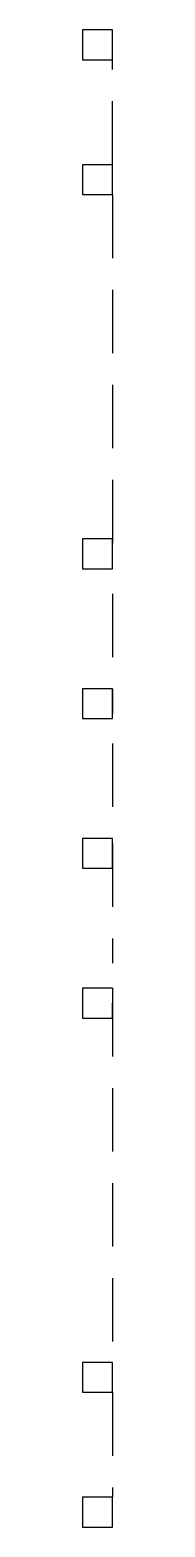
# Model space of a CAD drawing. Header units: millimetres. Extents: x -602 to 362, y 19021 to 19826.
# Drawn here: x -357.3 to -354.3, y 19659.9 to 19809.9 of the extents above; entities that cross this region are included whole.
import ezdxf

# ---------------------------------------------------------------- set-up
doc = ezdxf.new("R2010")
doc.units = ezdxf.units.MM
doc.linetypes.add('HIDDEN', pattern=[9.525, 6.35, -3.175])
doc.layers.add('SectionCutEdges', color=1, linetype='Continuous')

msp = doc.modelspace()

# ---------------------------------------------------------------- linework, layer by layer
at = {"linetype": 'HIDDEN'}
for p, q in [((-354.31023, 19796.35113), (-354.31023, 19806.85113)), ((-354.31023, 19793.35113), (-354.31023, 19756.35113)), ((-354.31023, 19753.35113), (-354.31023, 19741.35113)), ((-354.31023, 19738.35113), (-354.31023, 19731.35113)), ((-354.31023, 19728.35113), (-354.31023, 19716.35113)), ((-354.31023, 19713.35113), (-354.31023, 19676.35113)), ((-354.31023, 19673.35113), (-354.31023, 19662.85113))]:
    msp.add_line(p, q, dxfattribs=at)
at = {"layer": 'SectionCutEdges'}
for p, q in [((-354.31023, 19809.85113), (-357.31023, 19809.85113)), ((-357.31023, 19809.85113), (-357.31023, 19806.85113)), ((-354.31023, 19806.85113), (-354.31023, 19809.85113)), ((-357.31023, 19806.85113), (-354.31023, 19806.85113)), ((-354.31023, 19796.35113), (-357.31023, 19796.35113)), ((-357.31023, 19796.35113), (-357.31023, 19793.35113)), ((-354.31023, 19793.35113), (-354.31023, 19796.35113)), ((-357.31023, 19793.35113), (-354.31023, 19793.35113)), ((-354.31023, 19758.85113), (-357.31023, 19758.85113)), ((-357.31023, 19758.85113), (-357.31023, 19755.85113)), ((-354.31023, 19757.35113), (-354.31023, 19758.85113)), ((-354.31023, 19755.85113), (-354.31023, 19757.35113)), ((-357.31023, 19755.85113), (-354.31023, 19755.85113)), ((-354.31023, 19743.85113), (-357.31023, 19743.85113)), ((-357.31023, 19743.85113), (-357.31023, 19740.85113)), ((-354.31023, 19740.85113), (-354.31023, 19743.85113)), ((-357.31023, 19740.85113), (-354.31023, 19740.85113)), ((-354.31023, 19728.85113), (-357.31023, 19728.85113)), ((-357.31023, 19728.85113), (-357.31023, 19725.85113)), ((-354.31023, 19725.85113), (-354.31023, 19728.85113)), ((-357.31023, 19725.85113), (-354.31023, 19725.85113)), ((-354.31023, 19713.85113), (-357.31023, 19713.85113)), ((-357.31023, 19713.85113), (-357.31023, 19710.85113)), ((-354.31023, 19713.85113), (-354.31023, 19712.35113)), ((-354.31023, 19710.85113), (-354.31023, 19712.35113)), ((-357.31023, 19710.85113), (-354.31023, 19710.85113)), ((-354.31023, 19676.35113), (-357.31023, 19676.35113)), ((-357.31023, 19676.35113), (-357.31023, 19673.35113)), ((-354.31023, 19673.35113), (-354.31023, 19676.35113)), ((-357.31023, 19673.35113), (-354.31023, 19673.35113)), ((-354.31023, 19662.85113), (-357.31023, 19662.85113)), ((-357.31023, 19662.85113), (-357.31023, 19659.85113)), ((-354.31023, 19659.85113), (-354.31023, 19662.85113)), ((-357.31023, 19659.85113), (-354.31023, 19659.85113))]:
    msp.add_line(p, q, dxfattribs=at)

doc.saveas('drawing.dxf')
